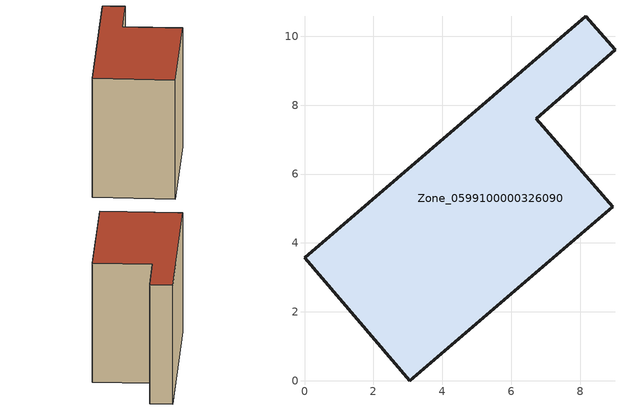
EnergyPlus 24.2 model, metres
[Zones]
Zone_0599100000326090
 floor ground (C_G): 0,3.57 8.16,10.58 9.01,9.6 6.72,7.61 8.94,5.05 3.06,0 z0
 wall outside (C_F): 3.06,0 8.94,5.05 6.72,7.61 9.01,9.6 8.16,10.58 0,3.57 3.06,0 z0:7.24
 roof outside (C_R): 8.16,10.58 0,3.57 3.06,0 8.94,5.05 6.72,7.61 9.01,9.6 z7.24
[BUILDING]
Pand.0599100000326090: North Axis=0; Terrain=City; Loads Convergence Tolerance Value=0.04; Temperature Convergence Tolerance Value=0.4; Solar Distribution=FullExterior; Maximum Number of Warmup Days=25; Minimum Number of Warmup Days=1
[Site:Location]
Rotterdam.The.Hague.AP_ZH_NLD Design_Conditions: Latitude=51.96; Longitude=4.45; Time Zone=1; Elevation=-4.5
[SITE:GROUNDTEMPERATURE:BUILDINGSURFACE]
18, 18, 18, 18, 18, 18, 18, 18, 18, 18, 18, 18
[MATERIAL] Thermal Absorptance=0.9; Solar Absorptance=0.7; Visible Absorptance=0.7
Name | Roughness | Thickness | Conductivity | Density | Specific Heat
G.TI.1946 | MediumSmooth | 0.15 | 1 | 540 | 1210
F.TI.1946 | Rough | 0.3 | 0.857143 | 1920 | 840
R.TI.1946 | MediumRough | 0.2 | 0.1 | 1500 | 1000
[CONSTRUCTION]
C_G: G.TI.1946
C_F: F.TI.1946
C_R: R.TI.1946
[ZONE]
Zone_0599100000326090: Type=1; Multiplier=1; Ceiling Height=Autocalculate; Volume=Autocalculate; Floor Area=autocalculate; Part of Total Floor Area=Yes
[ZONEINFILTRATION:DESIGNFLOWRATE]
Infil_Zone_0599100000326090: Zone or ZoneList or Space or SpaceList=Zone_0599100000326090; Schedule=AlwaysOn; Design Flow Rate Calculation Method=Flow/Area; Flow Rate per Floor Area=0.003; Constant Term Coefficient=1; Temperature Term Coefficient=0; Velocity Term Coefficient=0; Velocity Squared Term Coefficient=0
[HVACTEMPLATE:ZONE:IDEALLOADSAIRSYSTEM]
Zone_0599100000326090: Maximum Heating Supply Air Temperature=50; Minimum Cooling Supply Air Temperature=13; Maximum Heating Supply Air Humidity Ratio=0.0156; Minimum Cooling Supply Air Humidity Ratio=0.0077; Heating Limit=NoLimit; Cooling Limit=NoLimit; Dehumidification Control Type=ConstantSensibleHeatRatio; Cooling Sensible Heat Ratio=0.7; Dehumidification Setpoint=60; Humidification Control Type=None; Humidification Setpoint=30; Outdoor Air Method=None; Outdoor Air Flow Rate per Person=0.00944; Outdoor Air Flow Rate per Zone Floor Area=0; Outdoor Air Flow Rate per Zone=0; Demand Controlled Ventilation Type=None; Outdoor Air Economizer Type=NoEconomizer; Heat Recovery Type=None; Sensible Heat Recovery Effectiveness=0.7; Latent Heat Recovery Effectiveness=0.65
[ZONECONTROL:THERMOSTAT]
ThermostatControl_Zone_0599100000326090: Zone or ZoneList=Zone_0599100000326090; Control Type Schedule=DualSetpointControlType; Control 1=Thermostat_Zone_0599100000326090; Temperature Difference Between Cutout And Setpoint=0
[THERMOSTATSETPOINT:DUALSETPOINT]
Thermostat_Zone_0599100000326090: Heating Setpoint Temperature Schedule=HeatingSetpoint_Zone_0599100000326090; Cooling Setpoint Temperature Schedule=CoolingSetpoint_Zone_0599100000326090
[SCHEDULE:COMPACT]
HeatingSetpoint_Zone_0599100000326090: Through: 12/31, For: AllDays, Until: 24:00, 21
CoolingSetpoint_Zone_0599100000326090: Through: 12/31, For: AllDays, Until: 24:00, 24
DualSetpointControlType: Through: 12/31, For: AllDays, Until: 24:00, 4
AlwaysOn: Through: 12/31, For: AllDays, Until: 24:00, 1
